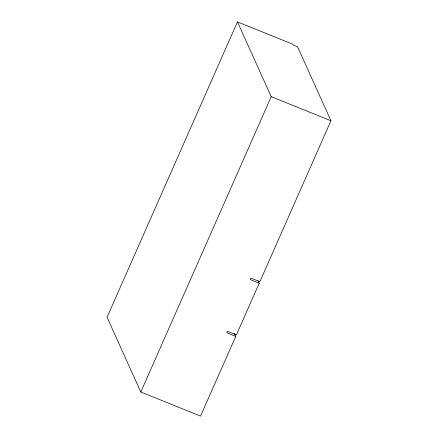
<?xml version="1.0" encoding="UTF-8"?>
<svg xmlns="http://www.w3.org/2000/svg" width="438" height="438" viewBox="0 0 438 438"><rect width="100%" height="100%" fill="white"/><g stroke="black" fill="none" stroke-linecap="round" stroke-linejoin="round"><path stroke-width="0.66" d="M235.748 336.357L226.791 332.743L227.442 331.265L236.405 334.884L259.225 283.2L250.262 279.581L250.914 278.108L259.876 281.722L330.942 120.762L297.528 46.751L293.044 44.939L292.71 44.194L237.456 21.9L107.058 317.238L140.812 391.999L200.544 416.1L235.748 336.357L234.346 333.247M140.812 391.999L271.215 96.661L237.456 21.9M271.215 96.661L330.942 120.762M258.097 280.709L259.225 283.2"/></g></svg>
